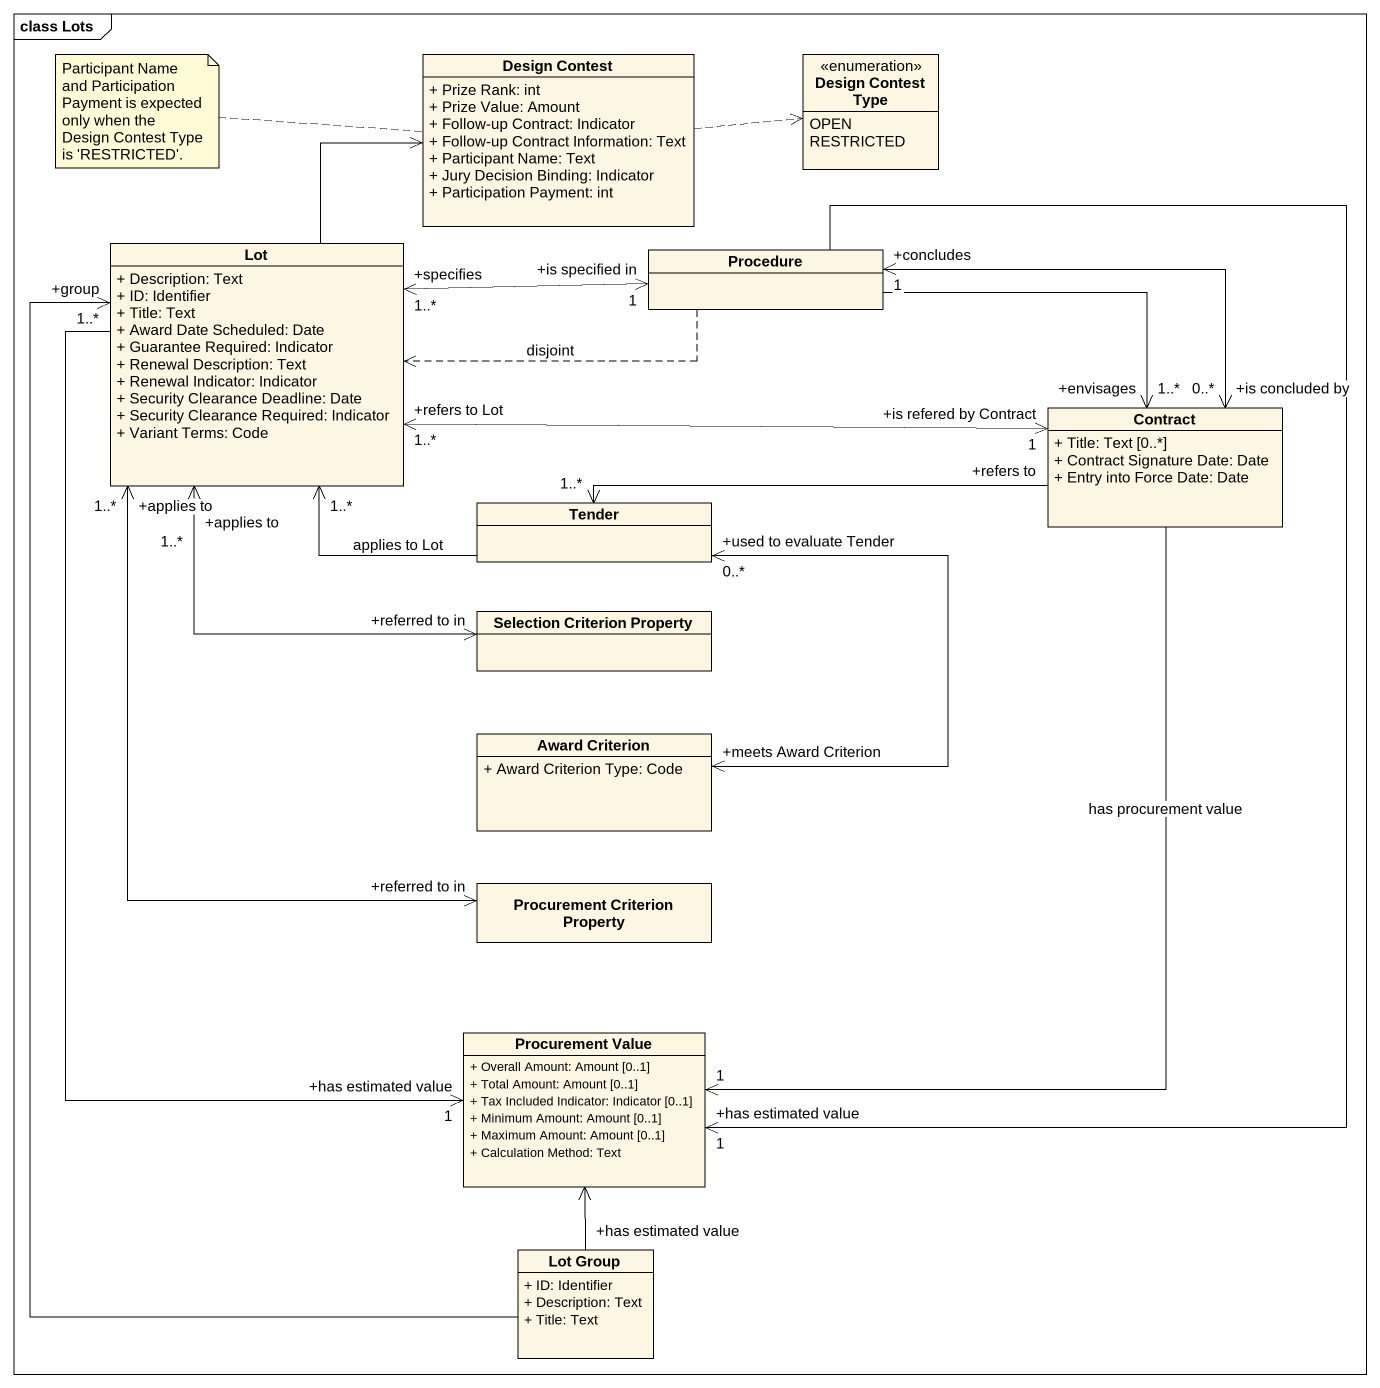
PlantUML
@startuml
mainframe class Lots
hide circle
hide empty members
skinparam classAttributeIconSize 0
class "Design Contest" as Design_Contest {
  + Prize Rank: int
  + Prize Value: Amount
  + Follow-up Contract: Indicator
  + Follow-up Contract Information: Text
  + Participant Name: Text
  + Jury Decision Binding: Indicator
  + Participation Payment: int
}
enum "Design Contest Type" as Design_Contest_Type {
  OPEN
  RESTRICTED
}
class Lot {
  + Description: Text
  + ID: Identifier
  + Title: Text
  + Award Date Scheduled: Date
  + Guarantee Required: Indicator
  + Renewal Description: Text
  + Renewal Indicator: Indicator
  + Security Clearance Deadline: Date
  + Security Clearance Required: Indicator
  + Variant Terms: Code
}
class Procedure
class Contract {
  + Title: Text [0..*]
  + Contract Signature Date: Date
  + Entry into Force Date: Date
}
class Tender
class "Selection Criterion Property" as Selection_Criterion_Property
class "Award Criterion" as Award_Criterion {
  + Award Criterion Type: Code
}
class "Procurement Criterion Property" as Procurement_Criterion
class "Procurement Value" as Procurement_Value {
  + Overall Amount: Amount [0..1]
  + Total Amount: Amount [0..1]
  + Tax Included Indicator: Indicator [0..1]
  + Minimum Amount: Amount [0..1]
  + Maximum Amount: Amount [0..1]
  + Calculation Method: Text
}
class "Lot Group" as Lot_Group {
  + ID: Identifier
  + Description: Text
  + Title: Text
}
Design_Contest .right.> Design_Contest_Type
Lot -up-> Design_Contest
Lot --> "+has estimated value\n1" Procurement_Value
Lot "+group\n1..*" <-- Lot_Group
Procedure .left.> Lot : disjoint
Procedure "+is specified in\n1" <-left-> "+specifies\n1..*" Lot
Procedure -right-> "+envisages\n1..*" Contract
Procedure "+concludes\n1" <-right-> "+is concluded by\n0..*" Contract
Procedure --> "+has estimated value\n1" Procurement_Value
Contract "+is refered by Contract\n1" <-left-> "+refers to Lot\n1..*" Lot
Contract --> "1" Procurement_Value : has procurement value
Tender -left-> "1..*" Lot : applies to Lot
Tender "1..*" <-right- "+refers to" Contract
Selection_Criterion_Property "+referred to in" <-up-> "+applies to\n1..*" Lot
Award_Criterion "+meets Award Criterion" <-up-> "+used to evaluate Tender\n0..*" Tender
Procurement_Criterion "+referred to in" <-up-> "+applies to\n1..*" Lot
Procurement_Value <-- "+has estimated value" Lot_Group
note left of Design_Contest : Participant Name and Participation Payment is expected only when the Design Contest Type is 'RESTRICTED'.
@enduml
